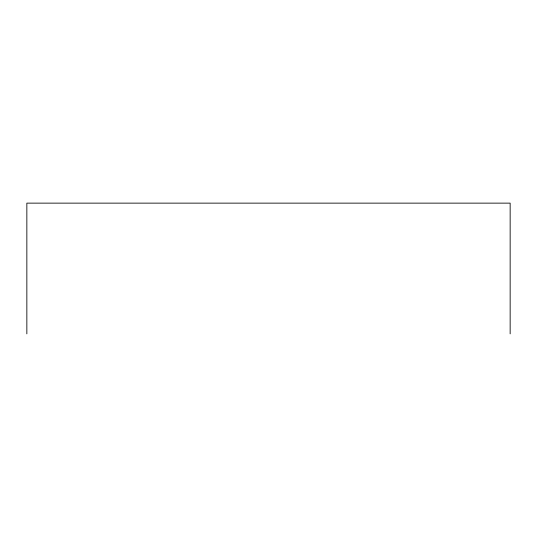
<?xml version="1.0" encoding="UTF-8"?>
<svg xmlns="http://www.w3.org/2000/svg" width="537" height="537" viewBox="0 0 537 537"><rect width="100%" height="100%" fill="white"/><g stroke="black" fill="none" stroke-linecap="round" stroke-linejoin="round"><path stroke-width="0.81" d="M510.15 333.866L510.15 203.134L26.85 203.134L26.85 333.866"/></g></svg>
